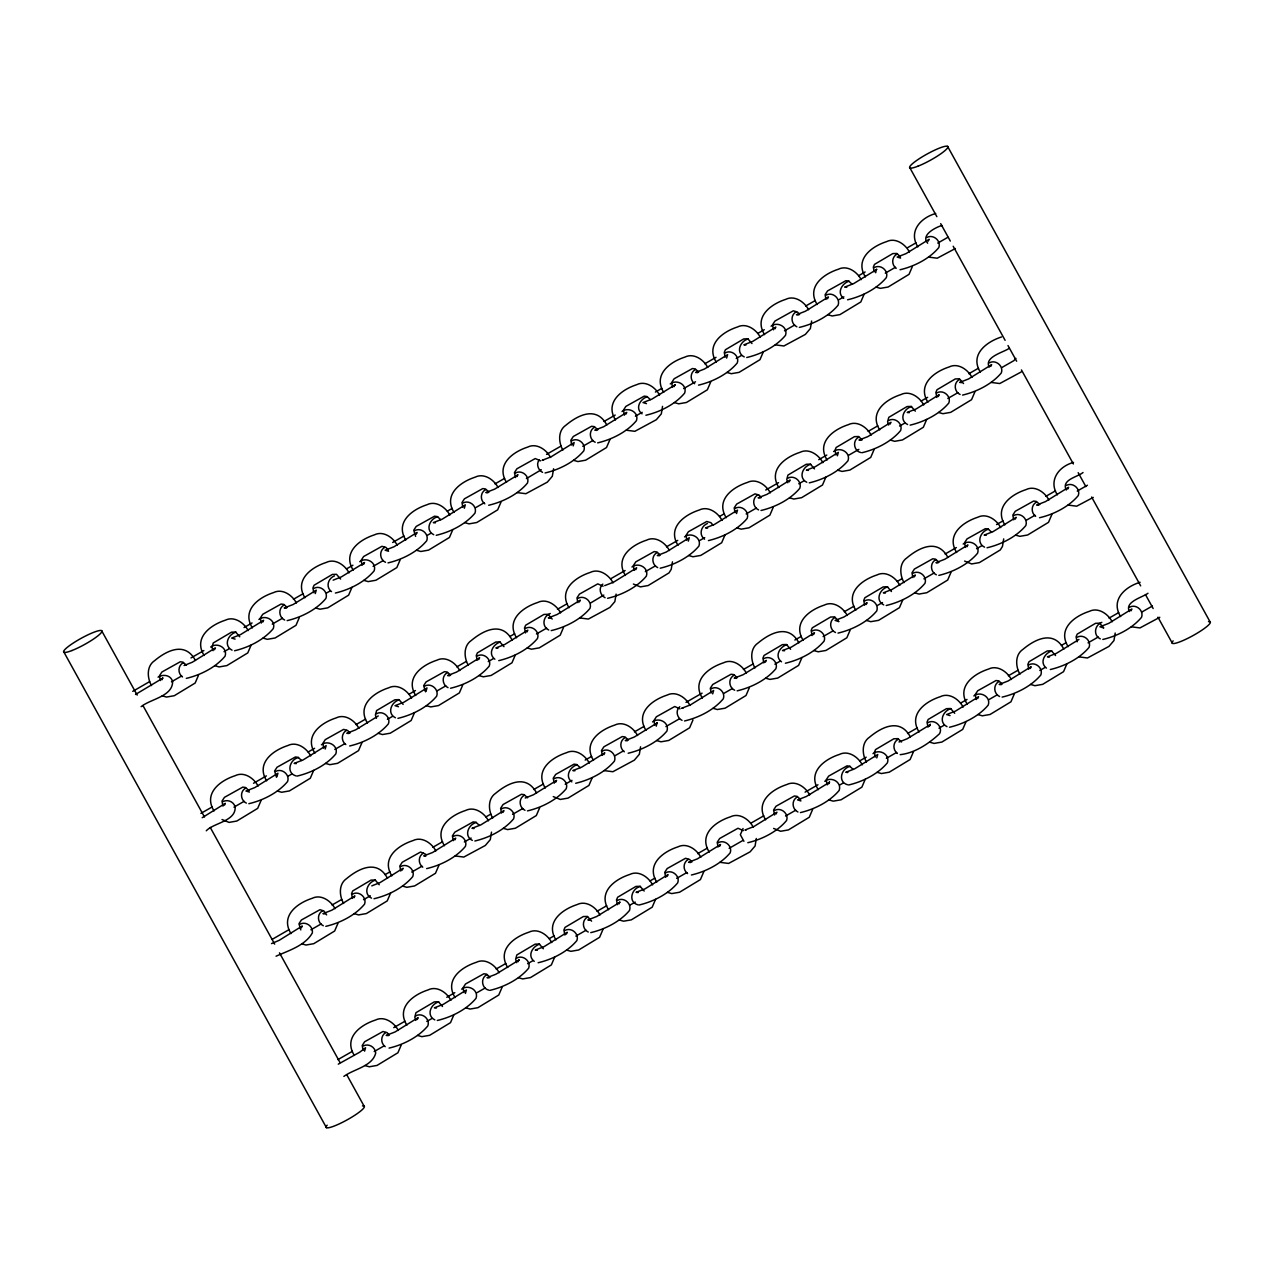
<?xml version="1.0" encoding="UTF-8"?>
<svg xmlns="http://www.w3.org/2000/svg" width="1274" height="1274" viewBox="0 0 1274 1274"><rect width="100%" height="100%" fill="white"/><g stroke="black" fill="none" stroke-linecap="round" stroke-linejoin="round"><path stroke-width="1.5" d="M491.509 832.129L490.283 839.63L485.298 845.49L463.8 857.068L455.168 855.953M553.569 468.768L552.327 476.269L547.342 482.129L525.859 493.707L517.212 492.592M616.09 594.114L614.848 601.615L609.864 607.459L588.381 619.053L579.734 617.938M640.567 746.787L639.341 754.288L634.356 760.148L612.874 771.726L604.226 770.611M662.544 406.374L661.317 413.875L656.333 419.719L634.85 431.313L626.203 430.198M672.465 561.834L671.223 569.335L669.041 572.87L648.148 585.546L640.392 586.884L633.385 584.033M756.31 838.499L755.084 846L750.099 851.844L728.601 863.438L719.969 862.323M811.618 321.032L810.375 328.533L805.391 334.393L783.908 345.971L775.261 344.856M1003.705 538.886L1002.479 546.387L1000.281 549.938L979.403 562.598L971.632 563.952L964.625 561.086M1115.196 633.035L1113.97 640.535L1108.985 646.38L1087.486 657.973L1078.855 656.858M276.968 776.646L277.923 773.238L254.816 787.587L245.962 791.011L249.401 792.062M315.283 593.573L316.239 590.181L293.131 604.513L284.277 607.937L286.347 608.176M325.188 749.032L326.144 745.64L303.037 759.973L294.183 763.397L296.253 763.636M364.587 1051.161L365.542 1047.754L359.825 1052.133L338.279 1064.156M426.026 691.304L426.981 687.912L403.874 702.245L395.02 705.669L398.459 706.72M464.341 508.246L465.297 504.838L442.189 519.171L433.335 522.611L435.405 522.85M465.424 993.417L466.38 990.025L443.272 1004.358L434.418 1007.782L436.488 1008.021M573.189 445.916L574.144 442.524L551.037 456.856L542.183 460.28L543.472 460.248M656.285 726.18L656.779 723.202L634.134 737.105L625.295 740.544L627.349 740.783M688.326 541.147L689.282 537.739L666.175 552.072L657.32 555.512L659.391 555.751M712.676 693.9L713.631 690.508L690.524 704.841L681.67 708.264L682.944 708.217M726.642 358.074L727.597 354.666L704.49 368.998L695.636 372.438L697.706 372.677M736.547 513.533L737.503 510.126L714.396 524.458L705.541 527.898L707.611 528.137M837.384 455.805L838.34 452.397L815.233 466.73L806.378 470.17L808.449 470.409M875.7 272.732L876.194 269.754L853.548 283.672L844.694 287.096L846.764 287.335M876.783 757.919L877.738 754.511L854.631 768.843L845.777 772.283L847.847 772.522M198.521 675.188L195.161 683.039L174.267 695.715L166.512 697.053L162.244 695.827M251.137 645.074L247.777 652.909L226.883 665.585L219.128 666.939L214.844 665.697M299.358 617.46L295.998 625.311L275.104 637.987L267.349 639.325L263.081 638.099M261.043 800.534L257.682 808.369L236.789 821.045L229.033 822.399L222.026 819.532M351.974 587.346L348.614 595.181L327.721 607.857L319.965 609.211L315.681 607.969M313.659 770.404L310.299 778.255L289.405 790.931L281.65 792.269L277.366 791.043M400.195 559.732L396.835 567.583L375.941 580.243L368.186 581.597L363.902 580.371M361.88 742.806L358.52 750.641L337.626 763.317L329.87 764.671L325.587 763.429M338.008 923.172L334.648 931.023L313.754 943.684L305.983 945.037L301.715 943.811M452.811 529.602L449.451 537.453L428.558 550.129L420.802 551.483L416.518 550.241M414.496 712.676L411.136 720.527L390.242 733.203L382.487 734.541L378.203 733.314M390.608 893.042L387.248 900.893L366.371 913.569L358.599 914.923L354.331 913.681M501.032 502.004L497.672 509.839L476.779 522.515L469.023 523.869L464.739 522.643M462.717 685.062L459.357 692.913L438.463 705.589L430.708 706.927L426.424 705.7M438.845 865.444L435.485 873.279L414.591 885.956L406.82 887.309L402.552 886.067M401.278 1044.919L397.918 1052.754L377.024 1065.43L369.253 1066.784L364.985 1065.542M515.333 654.947L511.973 662.798L491.079 675.475L483.324 676.812L479.04 675.586M609.88 439.689L606.52 447.524L585.626 460.201L577.87 461.554L573.587 460.312M453.878 1014.789L450.518 1022.64L429.641 1035.316L421.869 1036.654L417.601 1035.428M563.554 627.334L560.194 635.185L539.3 647.861L531.545 649.199L527.261 647.972M539.682 807.716L536.322 815.551L515.429 828.227L507.657 829.581L503.389 828.339M502.115 987.191L498.755 995.026L477.861 1007.702L470.09 1009.056L465.822 1007.814M592.283 777.586L588.922 785.437L568.045 798.113L560.273 799.451L553.266 796.6M710.717 381.961L707.357 389.796L686.463 402.473L678.708 403.826L674.424 402.584M554.716 957.061L551.355 964.912L530.478 977.588L522.706 978.926L518.438 977.699M602.952 929.447L599.592 937.298L578.699 949.974L570.927 951.328L566.659 950.086M763.333 351.831L759.973 359.682L739.079 372.358L731.324 373.696L727.04 372.47M725.017 534.905L721.657 542.756L700.764 555.416L693.008 556.77L688.724 555.544M692.992 719.937L689.616 727.788L668.739 740.465L660.967 741.802L656.699 740.576M655.553 899.333L652.192 907.184L631.315 919.86L623.543 921.198L619.275 919.971M773.238 507.291L769.878 515.142L748.985 527.818L741.229 529.156L736.945 527.93M749.367 687.657L746.007 695.508L725.113 708.185L717.342 709.522L713.074 708.296M703.789 871.719L700.429 879.57L679.536 892.246L671.764 893.584L667.496 892.357M864.17 294.103L860.81 301.954L839.916 314.63L832.161 315.968L827.877 314.742M825.855 477.177L822.494 485.012L801.601 497.688L793.845 499.042L789.562 497.816M801.967 657.543L798.607 665.394L777.729 678.071L769.958 679.408L765.69 678.182M912.391 266.489L909.031 274.34L888.137 287.016L880.382 288.354L876.098 287.128M874.075 449.563L870.715 457.414L849.822 470.09L842.066 471.428L837.782 470.202M850.204 629.929L846.844 637.78L825.95 650.457L818.179 651.794L813.911 650.568M812.637 809.404L809.277 817.255L788.383 829.931L780.612 831.269L773.605 828.419M926.692 419.449L923.331 427.284L902.438 439.96L894.666 441.314L890.399 440.071M902.804 599.815L899.444 607.666L878.566 620.342L870.795 621.68L866.527 620.454M865.237 779.29L861.877 787.141L840.999 799.817L833.228 801.155L828.96 799.929M974.913 391.835L971.552 399.686L950.659 412.362L942.903 413.7L938.62 412.473M951.041 572.201L947.681 580.052L926.787 592.728L919.016 594.066L914.748 592.84M913.474 751.676L910.114 759.527L889.22 772.203L881.449 773.541L877.181 772.315M966.074 721.562L962.714 729.397L941.836 742.073L934.065 743.427L929.797 742.201M1051.878 514.473L1048.518 522.324L1027.624 535L1019.853 536.338L1015.585 535.112M1014.311 693.948L1010.951 701.799L990.057 714.475L982.286 715.813L978.018 714.587M1066.911 663.834L1063.551 671.669L1042.673 684.345L1034.902 685.699L1030.634 684.457M161.894 679.854L162.324 678.453L135.538 694.441M214.494 649.74L215.402 647.909L192.294 662.241L184.077 665.506M262.731 622.126L263.622 620.295L240.515 634.627L231.661 638.067L235.101 639.118M224.415 805.2L225.307 803.368L202.2 817.701M363.568 564.398L363.998 562.997L341.352 576.899L333.135 580.164M416.168 534.284L417.076 532.452L393.969 546.785L385.114 550.209L388.554 551.26M301.365 927.838L302.272 926.007L279.165 940.339L271.537 943.604M353.981 897.724L354.889 895.893L331.766 910.225L322.927 913.649L324.981 913.888M516.862 476.619L517.292 475.234L494.662 489.136L485.808 492.56L487.878 492.799M402.202 870.11L403.11 868.279L380.002 882.611L371.785 885.876M478.69 659.614L479.597 657.782L456.49 672.115L447.636 675.554L449.706 675.793M454.818 839.98L455.726 838.149L432.603 852.497L423.748 855.921L425.819 856.16M526.926 632L527.818 630.168L504.711 644.517L495.857 647.94L497.927 648.179M417.251 1019.455L418.159 1017.623L395.036 1031.972L386.197 1035.396L388.252 1035.635M503.039 812.382L503.947 810.551L480.839 824.883L471.985 828.307L474.055 828.546M625.852 414.225L626.76 412.394L603.653 426.742L594.799 430.166L596.869 430.405M579.383 601.965L580.291 600.134L557.184 614.466L548.33 617.906L550.4 618.145M674.089 386.627L674.519 385.226L651.874 399.128L643.02 402.552L646.459 403.603M555.655 782.252L556.563 780.421L533.44 794.769L525.222 798.034M635.774 569.685L636.666 567.854L613.558 582.186L604.704 585.626M518.088 961.727L518.518 960.325L495.873 974.244L487.018 977.668L489.089 977.906M603.876 754.654L604.784 752.823L581.677 767.155L572.822 770.579L574.893 770.818M566.309 934.129L567.217 932.297L544.109 946.63L535.255 950.054L537.325 950.293M774.926 328.883L775.818 327.068L752.711 341.4L743.857 344.824L745.927 345.063M618.925 903.999L619.355 902.597L596.71 916.5L587.855 919.939L589.926 920.178M827.527 298.769L828.434 296.938L805.327 311.27L796.473 314.71L798.543 314.949M667.146 876.385L668.054 874.569L644.947 888.902L636.092 892.326L638.163 892.564M789.211 481.843L790.119 480.011L767.012 494.344L758.157 497.784L760.228 498.023M765.34 662.209L766.247 660.378L743.124 674.71L734.27 678.15L736.34 678.389M719.619 846.35L720.527 844.519L697.404 858.851L688.565 862.291L690.619 862.53M928.22 241.12L929.128 239.289L906.021 253.622L897.167 257.061L900.607 258.112M813.56 634.595L814.468 632.764L791.361 647.112L782.507 650.536L784.577 650.775M890.048 424.115L890.956 422.283L867.849 436.616L858.995 440.04L861.065 440.294M775.993 814.07L776.901 812.239L753.794 826.587L744.94 830.011L746.214 829.963M866.177 604.481L867.084 602.65L843.961 616.982L835.107 620.422L838.547 621.473M938.285 396.501L939.177 394.669L916.07 409.002L907.215 412.442L909.286 412.68M828.61 783.956L829.04 782.554L806.394 796.457L797.54 799.897L800.98 800.948M914.398 576.867L915.305 575.036L892.198 589.368L883.344 592.808L885.398 593.047M990.742 366.466L991.65 364.635L968.543 378.967L959.688 382.391L961.759 382.63M967.014 546.753L967.906 544.922L944.798 559.254L935.944 562.694L938.014 562.933M929.447 726.228L929.877 724.826L907.231 738.729L899.014 741.994M1015.235 519.139L1016.142 517.308L993.035 531.64L984.181 535.08L986.235 535.319M977.668 698.614L978.575 696.782L955.468 711.115L946.614 714.555L950.054 715.606M1067.708 489.105L1068.615 487.273L1045.492 501.606L1036.654 505.045L1038.708 505.284M1030.284 668.5L1031.176 666.668L1008.068 681.001L999.214 684.441L1001.284 684.679M1130.978 610.851L1131.885 609.02L1108.762 623.352L1099.924 626.776L1103.348 627.827M378.282 715.94L355.653 729.843L346.799 733.283L348.869 733.521M1078.935 639.484L1056.305 653.387L1047.451 656.827L1049.505 657.066M1015.919 358.344L1013.865 360.653L1001.985 367.453M539.236 459.978C535.844 463.895 538.249 470.265 542.565 472.367M602.825 584.113C598.223 587.808 600.118 595.356 605.086 597.713M679.775 706.752C675.188 710.446 677.067 718.01 682.036 720.351M743.045 828.498L740.337 834.725L743.936 841.286M183.217 662.751C177.819 665.681 177.612 673.42 182.453 676.956M284.054 605.023C278.035 608.192 278.688 617.285 284.659 620.024M384.891 547.294C378.872 550.464 379.509 559.541 385.496 562.296M485.585 489.646C480.202 492.576 479.979 500.316 484.821 503.835M594.576 427.252C588.556 430.421 589.193 439.498 595.181 442.253M695.413 369.524C690.014 372.454 689.807 380.178 694.633 383.713M796.25 311.796C790.23 314.965 790.867 324.042 796.855 326.797M245.739 788.096C239.719 791.265 240.372 800.343 246.344 803.098M896.944 254.147C891.545 257.077 891.338 264.801 896.179 268.336M346.576 730.368C341.177 733.298 340.97 741.022 345.795 744.557M447.413 672.64C441.393 675.809 442.03 684.886 448.018 687.642M657.097 552.582C651.078 555.767 651.715 564.844 657.702 567.599M757.934 494.853C751.915 498.023 752.552 507.116 758.54 509.871M858.772 437.125C852.163 440.47 853.739 451.044 860.794 452.541M322.688 910.735C316.669 913.904 317.322 922.981 323.293 925.736M959.465 379.477C953.446 382.646 954.099 391.723 960.07 394.478M423.525 853.007C418.143 855.937 417.936 863.676 422.761 867.196M524.362 795.279C518.343 798.448 518.996 807.525 524.968 810.28M625.056 737.63C619.674 740.56 619.467 748.284 624.292 751.819M734.047 675.236C728.027 678.405 728.68 687.482 734.652 690.237M834.884 617.508C828.864 620.677 829.517 629.754 835.489 632.509M935.721 559.764C929.701 562.933 930.354 572.026 936.326 574.781M385.958 1032.481C380.576 1035.412 380.369 1043.151 385.194 1046.671M1036.415 502.115C1031.032 505.045 1030.825 512.785 1035.651 516.32M486.795 974.753C480.187 978.098 481.763 988.672 488.834 990.153M587.633 917.025C581.613 920.194 582.266 929.272 588.238 932.027M688.326 859.377C682.944 862.307 682.737 870.031 687.562 873.566M797.317 796.967C791.297 800.152 791.95 809.229 797.922 811.984M898.154 739.239C892.771 742.185 892.564 749.908 897.39 753.444M998.991 681.51C992.972 684.679 993.624 693.773 999.596 696.512M541.291 469.74L526.401 478.594M603.812 595.085L590.626 602.968M334.425 575.896C327.959 578.428 325.507 587.266 331.511 591.614M550.257 613.479C543.011 616.075 541.418 626.553 548.712 629.993M707.468 523.471C701.003 525.987 698.55 534.825 704.554 539.173M1101.835 622.349C1094.589 624.945 1092.996 635.423 1100.29 638.863M132.751 691.368L149.631 681.606M235.993 632.159C227.903 634.325 223.284 645.759 232.043 650.154M437.667 516.703C429.577 518.868 424.959 530.303 433.717 534.698M647.351 396.66C640.153 398.921 634.771 408.413 642.032 413.843M748.188 338.916C740.098 341.082 735.48 352.532 744.239 356.911M849.025 281.188C841.827 283.465 836.445 292.956 843.706 298.371M298.514 757.504C289.564 759.495 285.854 773.079 295.998 775.898M399.351 699.76C391.261 701.926 386.643 713.376 395.402 717.756M500.188 642.032C492.99 644.31 487.608 653.801 494.869 659.215M810.71 464.262C802.62 466.427 798.002 477.861 806.761 482.257M911.547 406.533C903.457 408.699 898.839 420.133 907.598 424.529M272.222 939.336L289.102 929.59M375.48 880.143C367.39 882.309 362.772 893.743 371.514 898.138M476.317 822.415C468.227 824.581 463.609 836.015 472.351 840.394M577.154 764.671C569.956 766.948 564.573 776.439 571.819 781.87M786.838 644.628C779.64 646.905 774.258 656.397 781.503 661.811M887.659 586.9C879.586 589.066 874.967 600.516 883.71 604.895M988.497 529.172C980.423 531.338 975.804 542.772 984.547 547.167M438.75 1001.89C430.66 1004.055 426.042 1015.489 434.784 1019.869M539.587 944.145C532.389 946.423 527.006 955.914 534.252 961.344M640.424 886.417C631.474 888.424 627.748 901.992 637.892 904.827M850.108 766.375C841.159 768.381 837.432 781.949 847.576 784.768M950.93 708.647C942.856 710.812 938.237 722.247 946.98 726.642M1051.767 650.918C1044.584 653.18 1039.202 662.687 1046.448 668.102M935.705 213.491C920.465 217.79 908.251 231.55 917.853 246.869M941.852 225.498C934.845 227.664 920.624 235.212 927.663 243.223M190.989 657.925L203.84 650.568M244.035 627.556L252.077 622.954M293.434 599.274L303.069 593.748M346.48 568.905L352.914 565.226M392.663 542.469L403.906 536.02M447.317 511.177L452.143 508.422M494.965 483.897L504.615 478.371M546.514 454.388L560.99 446.091M603.956 421.503L615.199 415.053M655.393 392.058L661.827 388.363M704.793 363.775L716.036 357.325M757.839 333.406L764.273 329.711M805.63 306.047L815.264 300.521M858.676 275.678L865.11 271.983M907.932 247.475L915.958 242.872M171.433 681.829L181.609 675.984M224.033 651.699L229.129 648.784M272.27 624.101L282.446 618.256M326.574 592.999L329.966 591.056M373.107 566.373L383.283 560.528M427.411 535.271L430.803 533.328M475.632 507.657L484.12 502.8M582.791 446.314L592.967 440.486M635.392 416.2L642.192 412.314M683.628 388.586L695.508 381.786M736.229 358.472L741.325 355.557M784.466 330.858L794.642 325.029M838.77 299.772L843.866 296.858M885.287 273.13L895.479 267.301M937.76 243.095L947.952 237.251M955.42 248.494L937.218 258.208L928.571 257.093M1001.523 336.957C985.885 342.005 969.61 354.936 980.375 372.199M200.894 813.385L212.153 806.936M253.51 783.271L266.362 775.898M308.165 751.978L314.598 748.3M355.956 724.619L365.59 719.093M409.002 694.25L415.435 690.556M456.793 666.891L466.427 661.365M509.839 636.522L514.664 633.751M557.486 609.243L567.137 603.717M610.644 578.794L625.12 570.513M666.477 546.833L677.72 540.399M719.523 516.464L724.349 513.709M765.706 490.028L778.557 482.671M818.752 459.659L826.794 455.057M868.151 431.376L877.786 425.85M921.198 401.007L927.631 397.329M968.845 373.728L978.48 368.202M233.954 807.159L244.13 801.33M288.258 776.073L291.65 774.13M334.791 749.431L344.967 743.602M387.392 719.316L392.488 716.402M437.316 690.731L445.804 685.874M488.229 661.588L493.325 658.674M536.45 633.974L546.642 628.146M645.313 571.66L655.489 565.831M699.617 540.558L704.713 537.644M746.15 513.932L756.326 508.087M798.75 483.802L803.846 480.887M848.675 455.232L858.867 449.388M899.587 426.073L904.683 423.159M947.808 398.475L958 392.631M1021.222 371.96L999.74 383.538L991.092 382.423M1073.536 462.414C1058.614 466.427 1048.327 480.521 1057.324 494.838M1083.027 472.511C1077.661 477.033 1060.924 479.661 1066.306 490.028M332.068 904.986L341.719 899.46M385.114 874.617L389.94 871.862M432.905 847.258L442.556 841.732M485.951 816.889L490.777 814.118M533.742 789.53L543.393 784.004M585.18 760.068L591.614 756.39M634.436 731.881L644.087 726.355M686.001 702.356L702.07 693.152M743.427 669.487L753.077 663.961M794.865 640.026L801.298 636.347M844.264 611.759L853.914 606.233M897.31 581.374L902.135 578.619M945.101 554.015L956.36 547.581M996.539 524.569L1002.972 520.891M1045.795 496.366L1055.445 490.856M310.904 929.797L321.096 923.969M363.52 899.683L370.304 895.797M411.741 872.069L421.933 866.24M464.357 841.955L471.141 838.069M512.578 814.341L522.77 808.512M565.194 784.227L571.978 780.341M615.119 755.641L623.607 750.784M665.888 726.578L679.472 718.791M723.966 693.327L732.454 688.47M774.879 664.184L779.975 661.254M823.1 636.57L833.292 630.741M877.404 605.468L882.5 602.554M923.937 578.842L934.129 572.997M976.553 548.712L981.649 545.798M1026.478 520.142L1034.966 515.269M1077.247 491.063L1087.439 485.235M1093.251 497.417L1076.689 506.192L1068.058 505.061M1140.103 582.282C1124.624 586.932 1110.418 600.293 1120.594 616.584M1147.985 593.27C1142.077 597.57 1124.241 601.806 1129.433 611.52M337.913 1059.618L352.372 1051.337M393.73 1027.656L404.989 1021.207M446.776 997.287L454.818 992.685M496.175 969.004L505.826 963.478M549.221 938.635L554.047 935.864M597.012 911.276L606.663 905.75M650.058 880.907L654.884 878.136M697.706 853.628L707.357 848.102M750.88 823.179L763.731 815.822M805.088 792.141L817.956 784.784M859.743 760.849L866.177 757.17M907.534 733.49L917.184 727.98M960.58 703.121L967.014 699.442M1008.371 675.761L1018.022 670.235M1061.417 645.392L1066.242 642.637M1109.065 618.113L1118.715 612.587M374.174 1051.544L384.366 1045.715M426.79 1021.429L431.886 1018.515M476.715 992.844L485.203 987.987M527.627 963.701L532.723 960.787M575.848 936.087L586.04 930.259M630.152 905.002L635.248 902.088M676.685 878.359L686.877 872.531M729.158 848.325L742.742 840.537M785.532 816.045L795.724 810.216M839.837 784.943L843.245 783M886.37 758.317L896.562 752.472M938.986 728.187L944.082 725.272M988.911 699.617L997.399 694.744M1039.823 670.458L1044.919 667.544M1088.044 642.86L1098.236 637.016M1142.205 611.838L1152.397 606.01M1159.802 617.285L1139.959 627.923L1131.328 626.808M206.277 830.791C213.618 822.829 235.993 821.268 235.149 807.031C233.875 801.76 227.839 799.164 223.014 801.553M141.127 706.672C150.491 698.98 172.595 696.528 172.627 681.686C171.082 675.109 163.183 673.85 158.056 677.163M343.869 1076.403C353.806 1069.013 372.422 1066.497 375.703 1053.057C375.289 1047.069 368.664 1043.135 363.249 1045.938M771.088 326.192C777.634 321.096 788.335 327.068 785.501 335.333C776.153 346.576 760.96 354.204 746.755 357.516M670.251 383.92C676.797 378.824 687.498 384.812 684.664 393.061C675.316 404.304 660.123 411.932 645.918 415.244M622.015 411.534C628.576 406.438 639.277 412.41 636.427 420.675C627.079 431.902 611.886 439.546 597.681 442.858M359.73 561.707C366.275 556.595 376.977 562.582 374.142 570.848C364.794 582.075 349.602 589.703 335.396 593.031M258.893 619.435C265.438 614.323 276.139 620.311 273.305 628.576C263.957 639.803 248.764 647.431 234.559 650.759M210.672 647.033C217.217 641.937 227.919 647.925 225.068 656.19C215.736 667.417 200.528 675.045 186.322 678.373M833.61 451.537C840.155 446.426 850.857 452.413 848.022 460.678C838.674 471.906 823.482 479.534 809.277 482.862M684.536 536.88C691.097 531.768 701.799 537.755 698.948 546.02C689.6 557.248 674.408 564.876 660.203 568.204M631.936 566.994C638.481 561.898 649.183 567.87 646.348 576.135C637 587.362 621.808 595.006 607.602 598.318M321.414 744.764C327.959 739.668 338.661 745.656 335.826 753.905C326.478 765.148 311.286 772.777 297.081 776.089M963.176 544.062C969.721 538.95 980.423 544.938 977.588 553.203C968.24 564.43 953.048 572.058 938.842 575.386M652.511 721.912C659.072 716.816 669.758 722.788 666.923 731.053C657.575 742.28 642.383 749.908 628.178 753.237M973.83 695.923C980.391 690.811 991.092 696.798 988.242 705.063C978.894 716.291 963.701 723.919 949.496 727.247M872.993 753.651C879.554 748.555 890.255 754.527 887.405 762.792C878.057 774.019 862.864 781.647 848.659 784.975M824.772 781.265C831.317 776.153 842.018 782.14 839.184 790.406C829.836 801.633 814.643 809.261 800.438 812.589M461.634 989.15C468.195 984.054 478.897 990.041 476.046 998.29C466.698 1009.534 451.506 1017.162 437.301 1020.474M926.835 237.474C933.221 233.906 941.327 240.786 938.811 247.57C929.463 258.797 914.27 266.425 900.049 269.754M874.362 267.524C880.764 263.941 888.854 270.836 886.338 277.605C876.99 288.832 861.797 296.476 847.592 299.788M826.141 295.122C832.527 291.555 840.617 298.435 838.101 305.219C828.753 316.446 813.56 324.074 799.355 327.402M725.304 352.866C731.69 349.283 739.78 356.163 737.264 362.947C727.916 374.174 712.723 381.818 698.518 385.13M571.851 440.708C578.253 437.125 586.343 444.021 583.826 450.789C574.478 462.032 559.286 469.66 545.081 472.973M515.476 472.988C521.862 469.405 529.968 476.301 527.452 483.069C518.104 494.312 502.912 501.94 488.69 505.252M463.003 503.023C469.405 499.44 477.495 506.335 474.979 513.119C465.631 524.347 450.439 531.975 436.234 535.303M989.357 362.819C995.742 359.236 1003.848 366.132 1001.332 372.9C991.984 384.143 976.792 391.771 962.571 395.083M414.783 530.637C421.168 527.054 429.274 533.949 426.742 540.717C417.394 551.961 402.202 559.589 387.997 562.901M936.884 392.854C943.286 389.287 951.375 396.166 948.859 402.95C939.511 414.177 924.319 421.805 910.114 425.134M888.663 420.468C895.049 416.885 903.139 423.78 900.622 430.548C891.274 441.791 876.082 449.419 861.877 452.732M313.945 588.365C320.331 584.782 328.437 591.677 325.905 598.446C316.573 609.689 301.365 617.317 287.16 620.629M787.826 478.196C794.212 474.613 802.302 481.508 799.785 488.292C790.437 499.519 775.245 507.148 761.04 510.476M735.209 508.326C741.611 504.743 749.701 511.622 747.185 518.407C737.837 529.634 722.645 537.262 708.44 540.59M577.998 598.318C584.384 594.751 592.49 601.631 589.973 608.415C580.626 619.642 565.433 627.27 551.212 630.598M525.525 628.369C531.927 624.786 540.017 631.681 537.501 638.449C528.153 649.676 512.96 657.32 498.755 660.633M1066.322 485.458C1072.708 481.875 1080.798 488.77 1078.282 495.554C1068.934 506.781 1053.741 514.409 1039.536 517.738M477.304 655.967C483.69 652.399 491.78 659.279 489.264 666.063C479.916 677.29 464.723 684.918 450.518 688.247M1013.849 515.492C1020.235 511.925 1028.325 518.805 1025.809 525.589C1016.461 536.816 1001.268 544.444 987.063 547.772M424.688 686.097C431.09 682.514 439.18 689.409 436.663 696.177C427.316 707.42 412.123 715.048 397.918 718.361M376.467 713.711C382.853 710.128 390.959 717.007 388.427 723.791C379.079 735.018 363.886 742.662 349.681 745.975M913.012 573.236C919.398 569.653 927.488 576.533 924.972 583.317C915.624 594.544 900.431 602.172 886.226 605.5M864.791 600.834C871.177 597.267 879.267 604.147 876.751 610.931C867.403 622.158 852.21 629.786 838.005 633.114M275.63 771.439C282.016 767.856 290.122 774.751 287.59 781.519C278.258 792.747 263.049 800.391 248.844 803.703M812.175 630.964C818.561 627.381 826.651 634.261 824.135 641.045C814.787 652.272 799.594 659.916 785.389 663.228M763.954 658.562C770.34 654.995 778.43 661.875 775.914 668.659C766.566 679.886 751.373 687.514 737.168 690.842M711.338 688.693C717.724 685.109 725.814 692.005 723.298 698.773C713.95 710.016 698.757 717.644 684.552 720.957M602.491 751.007C608.876 747.424 616.966 754.319 614.45 761.088C605.102 772.331 589.91 779.959 575.705 783.271M1129.592 607.204C1135.978 603.621 1144.068 610.517 1141.552 617.285C1132.204 628.528 1117.011 636.156 1102.806 639.468M554.27 778.621C560.656 775.038 568.745 781.918 566.229 788.702C556.881 799.929 541.689 807.573 527.484 810.885M1077.119 637.239C1083.505 633.672 1091.595 640.551 1089.079 647.335C1079.731 658.562 1064.538 666.191 1050.333 669.519M501.653 808.735C508.039 805.152 516.129 812.048 513.613 818.816C504.265 830.059 489.073 837.687 474.868 840.999M1028.898 664.853C1035.284 661.27 1043.374 668.165 1040.858 674.933C1031.51 686.176 1016.318 693.804 1002.112 697.117M453.433 836.349C459.818 832.766 467.908 839.662 465.392 846.43C456.044 857.657 440.852 865.301 426.647 868.613M400.816 866.463C407.202 862.88 415.292 869.776 412.776 876.56C403.428 887.787 388.236 895.415 374.03 898.727M928.061 722.581C934.845 718.711 943.333 726.865 939.575 733.681C928.953 743.57 914.796 753.093 900.192 754.654M352.595 894.077C358.981 890.494 367.071 897.39 364.555 904.158C355.207 915.401 340.015 923.029 325.81 926.341M299.979 924.191C305.919 921.006 313.229 926.341 312.369 932.886C305.362 945.483 288.832 950.5 276.06 956.201M774.608 810.439C780.994 806.856 789.084 813.736 786.568 820.52C777.22 831.747 762.027 839.391 747.822 842.703M718.233 842.703C724.619 839.136 732.709 846.016 730.193 852.8C720.845 864.027 705.653 871.655 691.448 874.983M665.761 872.754C672.146 869.171 680.236 876.066 677.72 882.834C668.372 894.077 653.18 901.705 638.975 905.018M617.54 900.368C623.926 896.785 632.015 903.664 629.499 910.448C620.151 921.675 604.959 929.303 590.754 932.632M564.923 930.482C571.309 926.899 579.399 933.794 576.883 940.562C567.535 951.805 552.343 959.433 538.138 962.746M516.703 958.096C523.088 954.513 531.178 961.392 528.662 968.176C519.314 979.403 504.122 987.047 489.917 990.36M415.865 1015.824C422.251 1012.241 430.341 1019.136 427.825 1025.904C418.477 1037.132 403.285 1044.776 389.08 1048.088M1009.135 348.375C1003.785 352.261 983.815 356.927 989.213 367.135M540.59 460.869L535.255 458.544L516.91 468.784L514.441 472.558L515.46 477.559M603.112 586.215L597.777 583.874L579.431 594.114L576.963 597.904L577.855 602.65M680.061 708.854L674.726 706.513L656.381 716.768L653.928 720.543L654.804 725.288M743.331 830.6L737.996 828.259L719.651 838.499L717.198 842.289L718.074 847.035M425.914 854.36L420.579 852.019L402.234 862.259L399.781 866.049L400.8 871.034M900.447 256.822L896.912 253.462L892.771 253.59L874.49 264.387L873.327 267.094L874.219 271.84M1063.822 649.103C1053.853 630.407 1036.017 638.433 1022.958 649.342C1014.805 654.772 1015.537 666.573 1019.901 674.233M799.61 314.551L797.428 311.987L793.304 310.808L774.958 321.048L772.49 324.822L773.509 329.823M947.936 557.471C937.967 538.775 920.131 546.801 907.072 557.725C898.934 563.14 899.667 574.956 904.014 582.616M862.132 439.896L858.596 436.52L854.456 436.663L836.174 447.461L835.011 450.168L835.903 454.914M761.295 497.624L759.113 495.06L754.988 493.866L736.643 504.106L734.174 507.896L735.066 512.642M910.369 736.945C900.399 718.249 882.564 726.276 869.505 737.2C861.367 742.615 862.1 754.431 866.447 762.091M901.53 742.009L897.995 738.633L893.854 738.777L875.556 749.574L874.41 752.281L875.302 757.027M798.878 642.813C788.909 624.117 771.073 632.143 758.014 643.052C749.86 648.482 750.593 660.298 754.956 667.958M713.074 525.238L710.892 522.674L706.767 521.48L688.406 531.72L685.953 535.51L686.845 540.256M606.79 424.959C596.821 406.263 578.985 414.289 565.927 425.197C557.773 430.628 558.506 442.428 562.869 450.088M691.846 862.052L689.664 859.488L685.523 858.294L667.178 868.549L664.725 872.324L665.745 877.324M512.228 640.217C502.274 621.521 484.438 629.547 471.364 640.456C463.226 645.886 463.959 657.702 468.306 665.362M415.611 536.37L413.747 530.207L416.2 526.433L434.561 516.193L437.332 516.575L440.74 519.696M388.252 550.065L386.07 547.502L381.945 546.307L363.6 556.547L361.131 560.337L362.15 565.322M536.577 792.969C526.608 774.289 508.772 782.316 495.713 793.224C487.576 798.655 488.308 810.455 492.656 818.115M425.516 691.83L423.653 685.667L426.121 681.893L444.467 671.653L447.238 672.035L450.646 675.14M349.936 733.123L347.754 730.559L343.63 729.381L325.284 739.621L322.816 743.411L323.707 748.141M387.519 878.312C377.55 859.631 359.714 867.658 346.655 878.566C338.502 883.997 339.234 895.797 343.598 903.457M276.458 777.172L274.595 771.009L277.047 767.235L295.409 756.979L298.18 757.377L301.588 760.482M195.432 660.458C185.463 641.762 167.627 649.788 154.568 660.696C146.414 666.127 147.147 677.943 151.51 685.603M389.334 1035.252L387.153 1032.673L383.012 1031.494L364.667 1041.734L362.214 1045.524L363.106 1050.254M300.807 929.924L298.944 923.777L301.397 919.987L319.965 909.7L323.883 910.942L326.638 914.891M947.569 146.351L1210.029 621.776M909.923 167.897L936.852 216.66M940.69 223.635L950.308 241.041M953.191 246.264L1005.106 340.317M1007.989 345.541L1016.636 361.211M1021.445 369.922L1073.361 463.959M1078.17 472.67L1085.862 486.604M1091.627 497.051L1140.66 585.865M1145.453 594.576L1153.145 608.51M1157.955 617.205L1172.383 643.338M101.617 630.662L137.194 695.094M142.959 705.557L204.493 817M210.258 827.447L274.674 944.13M279.468 952.841L340.047 1062.564M346.767 1074.746L364.077 1106.103M63.971 652.224L326.431 1127.649M1048.9 499.997C1044.839 492.146 1034.806 485.171 1026 489.63C1010.362 494.694 994.102 507.609 1004.852 524.888M1112.17 621.744C1108.109 613.893 1098.077 606.918 1089.27 611.377C1073.632 616.441 1057.372 629.356 1068.122 646.635M909.429 252.013C905.368 244.162 895.335 237.187 886.529 241.646C870.89 246.71 854.615 259.625 865.38 276.904M1039.791 504.552L1036.399 501.43L1033.612 501.048L1015.267 511.288L1012.814 515.078L1013.706 519.824M971.951 377.359C967.89 369.508 957.857 362.533 949.05 366.992C933.412 372.056 917.137 384.971 927.902 402.25M1000.679 527.595C996.618 519.76 986.586 512.785 977.779 517.244C962.141 522.308 945.881 535.223 956.631 552.502M861.192 279.627C857.147 271.776 847.099 264.801 838.308 269.26C822.67 274.324 806.394 287.239 817.144 304.518M991.57 532.166L988.162 529.044L985.391 528.662L967.046 538.902L964.577 542.692L965.469 547.438M923.714 404.957C919.669 397.122 909.62 390.131 900.829 394.606C885.191 399.654 868.916 412.585 879.665 429.848M852.099 284.182L848.691 281.06L845.904 280.678L827.559 290.918L825.106 294.708L825.998 299.454M1028.739 669.168L1027.847 664.439L1029.01 661.732L1047.292 650.934L1051.432 650.791L1055.541 655.553M1011.333 679.472C1007.288 671.621 997.239 664.646 988.433 669.105C972.795 674.169 956.535 687.084 967.284 704.363M808.592 309.741C804.531 301.89 794.498 294.915 785.692 299.374C770.053 304.438 753.794 317.369 764.543 334.632M938.954 562.28L935.562 559.159L932.775 558.776L914.429 569.032L911.977 572.806L912.869 577.552M871.113 435.087C867.053 427.236 857.02 420.261 848.213 424.72C832.575 429.784 816.316 442.699 827.065 459.978M1002.224 684.027L998.832 680.905L996.045 680.523L977.699 690.763L975.247 694.553L976.266 699.553M899.842 585.339C895.781 577.488 885.749 570.513 876.942 574.972C861.304 580.036 845.044 592.951 855.794 610.23M963.112 707.07C959.051 699.235 949.019 692.26 940.212 696.719C924.574 701.783 908.314 714.698 919.064 731.977M760.371 337.355C756.31 329.504 746.261 322.529 737.471 326.988C721.832 332.052 705.557 344.967 716.307 362.246M822.877 462.685C818.832 454.85 808.783 447.875 799.992 452.334C784.354 457.398 768.079 470.313 778.828 487.576M864.632 605.166L863.74 600.42L864.903 597.713L883.185 586.916L887.325 586.773L891.434 591.534M725.161 357.182L724.269 352.436L725.432 349.729L743.713 338.932L747.854 338.788L751.963 343.55M847.226 615.453C843.181 607.602 833.132 600.627 824.326 605.086C808.687 610.15 792.428 623.066 803.177 640.344M707.755 367.469C703.694 359.634 693.661 352.643 684.855 357.118C669.216 362.166 652.957 375.097 663.706 392.36M770.276 492.815C766.215 484.964 756.183 477.989 747.376 482.448C731.738 487.512 715.478 500.427 726.228 517.706M698.646 372.04L695.238 368.919L692.467 368.536L674.121 378.776L671.653 382.566L672.545 387.296M862.275 764.814C858.214 756.963 848.181 749.988 839.375 754.447C823.737 759.511 807.477 772.426 818.226 789.705M659.534 395.083C655.473 387.232 645.424 380.257 636.634 384.716C620.995 389.78 604.72 402.695 615.469 419.974M853.166 769.369L849.758 766.247L846.987 765.865L828.641 776.105L826.173 779.895L827.208 784.88M722.055 520.429C717.995 512.578 707.946 505.603 699.155 510.062C683.517 515.126 667.242 528.041 677.991 545.32M650.425 399.638L647.017 396.533L644.246 396.134L625.884 406.39L623.432 410.164L624.451 415.165M763.795 662.894L762.903 658.148L764.066 655.441L782.347 644.644L786.488 644.501L790.597 649.262M746.389 673.182C742.344 665.331 732.295 658.355 723.489 662.814C707.85 667.879 691.591 680.794 702.34 698.072M809.659 794.928C805.614 787.077 795.565 780.102 786.759 784.561C771.12 789.625 754.861 802.54 765.61 819.819M737.28 677.736L733.888 674.631L731.101 674.233L712.755 684.488L710.303 688.263L711.195 693.008M669.439 550.543C665.378 542.692 655.346 535.717 646.539 540.176C630.901 545.24 614.641 558.155 625.391 575.434M800.55 799.483L797.158 796.377L794.371 795.979L776.025 806.235L773.573 810.009L774.592 815.01M597.809 429.768L594.401 426.647L591.63 426.264L573.284 436.504L570.816 440.294L571.707 445.024M660.33 555.098L656.922 551.976L654.151 551.594L635.806 561.85L633.337 565.624L634.229 570.37M690.014 705.462C685.953 697.611 675.921 690.635 667.114 695.094C651.476 700.159 635.216 713.074 645.966 730.352M753.284 827.208C749.223 819.357 739.191 812.382 730.384 816.841C714.746 821.905 698.486 834.82 709.236 852.099M550.543 457.477C546.482 449.626 536.45 442.651 527.643 447.11C512.005 452.174 495.729 465.106 506.495 482.368M613.065 582.823C609.004 574.972 598.955 567.997 590.165 572.456C574.526 577.52 558.251 590.435 569.016 607.714M637.541 735.496C633.497 727.645 623.448 720.67 614.641 725.129C599.003 730.193 582.744 743.124 593.493 760.387M700.811 857.243C696.767 849.392 686.718 842.417 677.911 846.876C662.273 851.94 646.014 864.855 656.763 882.134M498.07 487.512C494.009 479.677 483.977 472.702 475.17 477.161C459.532 482.225 443.272 495.14 454.022 512.403M628.432 740.051L625.04 736.945L622.253 736.563L603.908 746.803L601.455 750.577L602.347 755.323M560.592 612.858C556.531 605.007 546.498 598.032 537.692 602.491C522.053 607.555 505.794 620.47 516.543 637.748M488.961 492.082L485.553 488.961L482.782 488.579L464.437 498.819L461.968 502.609L462.86 507.355M589.321 763.11C585.26 755.259 575.227 748.284 566.42 752.743C550.782 757.807 534.523 770.722 545.272 788.001M652.591 884.857C648.53 877.006 638.497 870.031 629.69 874.49C614.052 879.554 597.793 892.469 608.542 909.747M449.849 515.126C445.789 507.291 435.74 500.3 426.949 504.759C411.311 509.823 395.036 522.754 405.785 540.017M580.211 767.665L576.803 764.543L574.033 764.161L555.687 774.417L553.219 778.191L554.254 783.192M617.38 904.683L616.489 899.938L617.651 897.23L635.933 886.433L640.074 886.29L644.182 891.052M477.161 660.298L476.269 655.553L477.432 652.845L495.713 642.048L499.854 641.905L503.963 646.666M599.974 914.971C595.929 907.12 585.881 900.145 577.074 904.604C561.436 909.668 545.176 922.599 555.926 939.862M397.233 545.256C393.172 537.405 383.14 530.43 374.333 534.889C358.695 539.953 342.435 552.868 353.185 570.147M527.595 797.795L524.203 794.673L521.416 794.291L503.071 804.531L500.618 808.321L501.51 813.051M459.755 670.586C455.694 662.735 445.661 655.76 436.855 660.219C421.216 665.283 404.957 678.214 415.706 695.477M488.483 820.838C484.423 812.987 474.39 806.012 465.583 810.471C449.945 815.535 433.686 828.45 444.435 845.729M551.753 942.585C547.693 934.734 537.66 927.759 528.853 932.218C513.215 937.282 496.956 950.197 507.705 967.476M349.012 572.854C344.951 565.019 334.903 558.028 326.112 562.503C310.474 567.551 294.198 580.482 304.948 597.745M479.374 825.393L475.966 822.287L473.195 821.889L454.85 832.145L452.381 835.919L453.273 840.665M411.534 698.2C407.473 690.349 397.424 683.374 388.634 687.833C372.995 692.897 356.72 705.812 367.469 723.091M313.802 592.681L312.91 587.951L314.073 585.244L332.355 574.431L336.495 574.303L340.604 579.065M435.867 850.952C431.822 843.117 421.774 836.142 412.967 840.601C397.329 845.649 381.069 858.58 391.819 875.843M499.137 972.699C495.092 964.864 485.044 957.873 476.237 962.348C460.599 967.396 444.339 980.327 455.089 997.59M296.396 602.984C292.335 595.133 282.302 588.158 273.496 592.617C257.858 597.681 241.598 610.596 252.348 627.875M490.028 977.269L486.636 974.148L483.849 973.766L465.504 984.006L463.051 987.796L463.943 992.526M358.918 728.314C354.857 720.479 344.824 713.488 336.017 717.963C320.379 723.011 304.12 735.942 314.869 753.205M287.287 607.539L283.879 604.417L281.108 604.035L262.762 614.275L260.294 618.065L261.313 623.066M450.916 1000.313C446.856 992.462 436.823 985.487 428.016 989.946C412.378 995.01 396.118 1007.925 406.868 1025.204M248.175 630.582C244.114 622.747 234.066 615.772 225.275 620.231C209.637 625.279 193.361 638.21 204.111 655.473M310.697 755.928C306.636 748.077 296.587 741.102 287.797 745.561C272.158 750.625 255.883 763.54 266.632 780.819M352.436 898.393L351.544 893.647L352.707 890.956L370.989 880.143L375.129 880.016L379.238 884.761M335.03 908.681C330.985 900.845 320.937 893.87 312.13 898.329C296.492 903.393 280.232 916.309 290.982 933.587M398.3 1030.427C394.255 1022.592 384.207 1015.617 375.4 1020.076C359.762 1025.124 343.502 1038.055 354.252 1055.318M258.081 786.042C254.02 778.207 243.987 771.216 235.18 775.691C219.542 780.739 203.283 793.67 214.032 810.933M186.45 665.267L183.042 662.146L180.271 661.763L161.925 672.003L159.457 675.793L160.349 680.539M248.971 790.613L245.563 787.491L242.793 787.109L224.447 797.349L221.979 801.139L222.998 806.124M1103.762 627.939L1099.669 623.177L1095.529 623.32L1077.231 634.118L1076.084 636.825L1077.103 641.825M963.542 383.554L959.433 378.792L955.293 378.935L937.011 389.733L935.849 392.44L936.868 397.424M915.321 411.168L911.213 406.406L907.072 406.549L888.79 417.346L887.596 421.694L888.647 425.038M954.704 713.281L950.595 708.519L946.455 708.663L928.173 719.46L927.01 722.167L928.045 727.151M814.484 468.896L810.375 464.134L806.235 464.277L787.953 475.075L786.759 479.422L787.81 482.766M838.833 621.648L834.725 616.903L830.584 617.03L812.286 627.827L811.14 630.534L812.159 635.535M552.183 619.053L548.075 614.307L543.934 614.434L525.652 625.231L524.49 627.939L525.509 632.939M591.582 921.166L587.473 916.42L583.333 916.547L565.035 927.361L563.888 930.052L564.908 935.052M543.345 948.78L539.236 944.018L535.096 944.161L516.814 954.959L515.636 959.322L516.687 962.666M403.125 704.395L399.017 699.633L394.876 699.776L376.594 710.573L375.4 714.937L376.451 718.281M442.508 1006.508L438.399 1001.762L434.259 1001.89L415.977 1012.687L414.798 1017.05L415.85 1020.394M239.767 636.793L235.658 632.031L231.518 632.175L213.236 642.972L212.041 647.319L213.092 650.664M362.517 1105.928A21.785 3.519 -28.9 0 1 346.289 1120.324A21.785 3.519 -28.9 0 1 327.179 1125.181M1208.485 621.616A21.785 3.519 -28.9 0 1 1192.241 636.013A21.785 3.519 -28.9 0 1 1173.147 640.87M162.785 678.023L162.053 679.058L162.785 678.023M364.46 562.567L363.727 563.602L364.46 562.567M517.77 474.804L517.037 475.839L517.77 474.804M674.981 384.796L674.249 385.831L674.981 384.796M876.655 269.324L875.923 270.359L876.655 269.324M657.257 722.772L656.524 723.807L657.257 722.772M518.996 959.895L518.247 960.93L518.996 959.895M619.833 902.167L619.084 903.202L619.833 902.167M829.517 782.125L828.769 783.16L829.517 782.125M930.354 724.396L929.606 725.432L930.354 724.396M71.981 650.52A21.785 3.519 -28.9 0 0 101.888 631.57A21.785 3.519 -28.9 0 0 74.513 642.239A21.785 3.519 -28.9 0 0 71.981 650.52M917.933 166.209A21.785 3.519 -28.9 0 0 947.84 147.243A21.785 3.519 -28.9 0 0 920.481 157.928A21.785 3.519 -28.9 0 0 917.933 166.209"/></g></svg>
